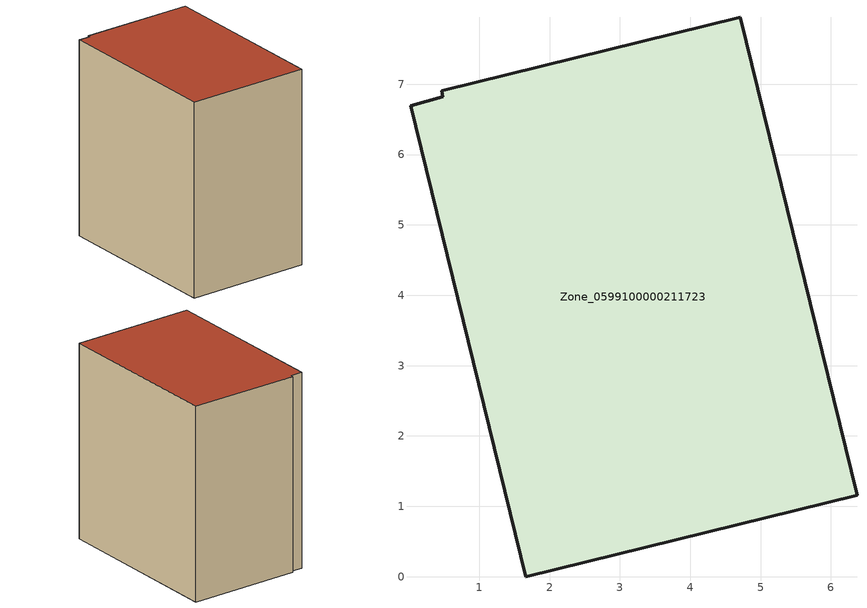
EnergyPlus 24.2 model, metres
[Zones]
Zone_0599100000211723
 floor ground (C_G): 0.02,6.7 0.48,6.82 0.47,6.91 4.71,7.95 6.37,1.16 1.66,0 z0
 wall outside (C_F): 6.37,1.16 4.71,7.95 0.47,6.91 0.48,6.82 0.02,6.7 1.66,0 6.37,1.16 z0:7.73
 roof outside (C_R): 0.48,6.82 0.02,6.7 1.66,0 6.37,1.16 4.71,7.95 0.47,6.91 z7.73
[BUILDING]
Pand.0599100000211723: North Axis=0; Terrain=City; Loads Convergence Tolerance Value=0.04; Temperature Convergence Tolerance Value=0.4; Solar Distribution=FullExterior; Maximum Number of Warmup Days=25; Minimum Number of Warmup Days=1
[Site:Location]
Rotterdam.The.Hague.AP_ZH_NLD Design_Conditions: Latitude=51.96; Longitude=4.45; Time Zone=1; Elevation=-4.5
[SITE:GROUNDTEMPERATURE:BUILDINGSURFACE]
18, 18, 18, 18, 18, 18, 18, 18, 18, 18, 18, 18
[MATERIAL] Thermal Absorptance=0.9; Solar Absorptance=0.7; Visible Absorptance=0.7
Name | Roughness | Thickness | Conductivity | Density | Specific Heat
G.TI.1946 | MediumSmooth | 0.15 | 1 | 540 | 1210
F.TI.1946 | Rough | 0.3 | 0.857143 | 1920 | 840
R.TI.1946 | MediumRough | 0.2 | 0.1 | 1500 | 1000
[CONSTRUCTION]
C_G: G.TI.1946
C_F: F.TI.1946
C_R: R.TI.1946
[ZONE]
Zone_0599100000211723: Type=1; Multiplier=1; Ceiling Height=Autocalculate; Volume=Autocalculate; Floor Area=autocalculate; Part of Total Floor Area=Yes
[ZONEINFILTRATION:DESIGNFLOWRATE]
Infil_Zone_0599100000211723: Zone or ZoneList or Space or SpaceList=Zone_0599100000211723; Schedule=AlwaysOn; Design Flow Rate Calculation Method=Flow/Area; Flow Rate per Floor Area=0.003; Constant Term Coefficient=1; Temperature Term Coefficient=0; Velocity Term Coefficient=0; Velocity Squared Term Coefficient=0
[HVACTEMPLATE:ZONE:IDEALLOADSAIRSYSTEM]
Zone_0599100000211723: Maximum Heating Supply Air Temperature=50; Minimum Cooling Supply Air Temperature=13; Maximum Heating Supply Air Humidity Ratio=0.0156; Minimum Cooling Supply Air Humidity Ratio=0.0077; Heating Limit=NoLimit; Cooling Limit=NoLimit; Dehumidification Control Type=ConstantSensibleHeatRatio; Cooling Sensible Heat Ratio=0.7; Dehumidification Setpoint=60; Humidification Control Type=None; Humidification Setpoint=30; Outdoor Air Method=None; Outdoor Air Flow Rate per Person=0.00944; Outdoor Air Flow Rate per Zone Floor Area=0; Outdoor Air Flow Rate per Zone=0; Demand Controlled Ventilation Type=None; Outdoor Air Economizer Type=NoEconomizer; Heat Recovery Type=None; Sensible Heat Recovery Effectiveness=0.7; Latent Heat Recovery Effectiveness=0.65
[ZONECONTROL:THERMOSTAT]
ThermostatControl_Zone_0599100000211723: Zone or ZoneList=Zone_0599100000211723; Control Type Schedule=DualSetpointControlType; Control 1=Thermostat_Zone_0599100000211723; Temperature Difference Between Cutout And Setpoint=0
[THERMOSTATSETPOINT:DUALSETPOINT]
Thermostat_Zone_0599100000211723: Heating Setpoint Temperature Schedule=HeatingSetpoint_Zone_0599100000211723; Cooling Setpoint Temperature Schedule=CoolingSetpoint_Zone_0599100000211723
[SCHEDULE:COMPACT]
HeatingSetpoint_Zone_0599100000211723: Through: 12/31, For: AllDays, Until: 24:00, 21
CoolingSetpoint_Zone_0599100000211723: Through: 12/31, For: AllDays, Until: 24:00, 24
DualSetpointControlType: Through: 12/31, For: AllDays, Until: 24:00, 4
AlwaysOn: Through: 12/31, For: AllDays, Until: 24:00, 1
